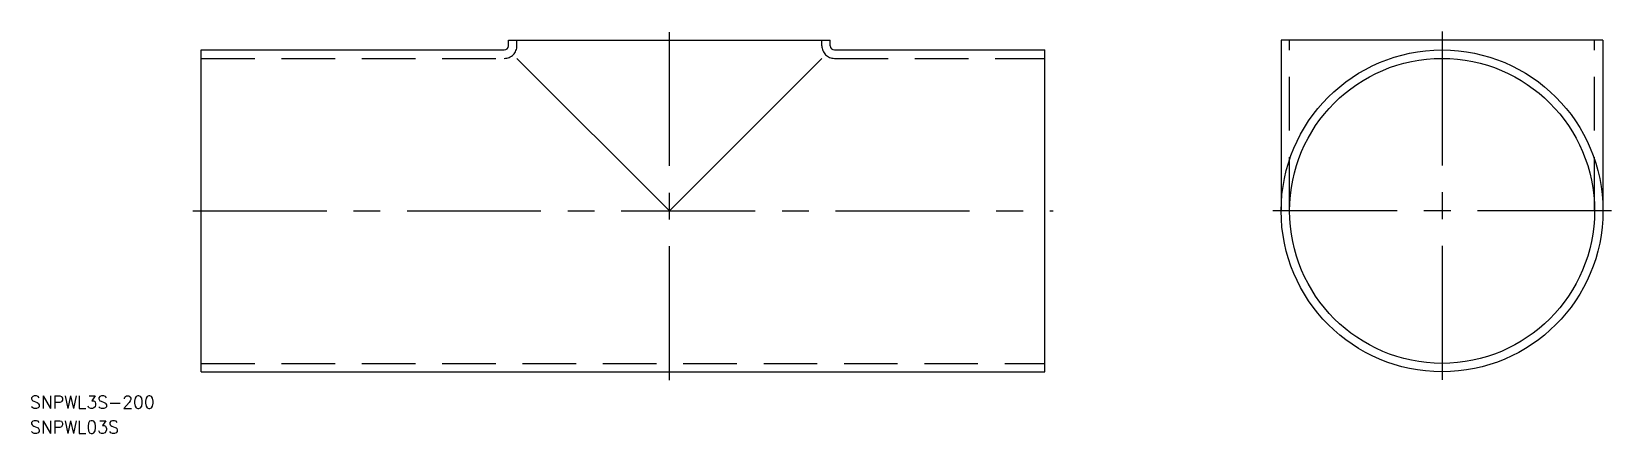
# Model space of a CAD drawing. Extents: x -334 to 40, y -53 to 43.
import ezdxf

# ---------------------------------------------------------------- set-up
doc = ezdxf.new("R2010")
doc.units = 0
doc.linetypes.add('CENTER', pattern=[50.8, 31.75, -6.35, 6.35, -6.35])
doc.linetypes.add('DASHED', pattern=[19.05, 12.7, -6.35])
doc.layers.get('0').update_dxf_attribs({"linetype": 'CONTINUOUS'})
doc.layers.add('CENTER', color=1, linetype='CENTER')
doc.styles.get("Standard").update_dxf_attribs({"font": 'txt.shx', "height": 3, "bigfont": 'bigfont.shx'})

# ---------------------------------------------------------------- blocks, each defined once
blk = doc.blocks.new('*U2')
at = {"color": 7, "linetype": 'CONTINUOUS'}
blk.add_text('SNPWL3S-200', height=3, dxfattribs=at).set_placement((-334.81, -46.86))
blk = doc.blocks.new('*U3')
at = {"color": 7, "linetype": 'CONTINUOUS'}
blk.add_text('SNPWL03S', height=3, dxfattribs=at).set_placement((-334.81, -52.75))

msp = doc.modelspace()

# ---------------------------------------------------------------- linework, layer by layer
at = {"color": 7, "linetype": 'CONTINUOUS'}
for p, q in [((-294.2, 38.15), (-222.35, 38.15)), ((-294.2, -38.15), (-294.2, 38.15)), ((-221.35, 40.5), (-145.05, 40.5)), ((-221.35, 39.15), (-221.35, 40.5)), ((-145.05, 39.15), (-145.05, 40.5)), ((-144.05, 38.15), (-94.2, 38.15)), ((-94.2, -38.15), (-94.2, 38.15)), ((38.15, 40.5), (-38.15, 40.5)), ((-38.15, 40.5), (-38.15, 0)), ((38.15, 40.5), (38.15, 0)), ((-219.35, 36.15), (-183.2, 0)), ((-147.05, 36.15), (-183.2, 0)), ((-294.2, -38.15), (-94.2, -38.15))]:
    msp.add_line(p, q, dxfattribs=at)
at = {"color": 3, "linetype": 'DASHED'}
for p, q in [((-219.35, 39.15), (-219.35, 40.5)), ((-147.05, 39.15), (-147.05, 40.5)), ((-36.15, 0), (-36.15, 40.5)), ((36.15, 0), (36.15, 40.5)), ((-294.2, 36.15), (-222.35, 36.15)), ((-144.05, 36.15), (-94.2, 36.15)), ((-294.2, -36.15), (-94.2, -36.15))]:
    msp.add_line(p, q, dxfattribs=at)
at = {"color": 7, "linetype": 'CONTINUOUS'}
for radius in [38.15, 36.15]:
    msp.add_circle((0, 0), radius, dxfattribs=at)
for centre, start, end in [((-222.35, 39.15), 270, 0), ((-144.05, 39.15), 180, 270)]:
    msp.add_arc(centre, 1, start, end, dxfattribs=at)
at = {"color": 3, "linetype": 'DASHED'}
for centre, start, end in [((-222.35, 39.15), 270, 0), ((-144.05, 39.15), 180, 270)]:
    msp.add_arc(centre, 3, start, end, dxfattribs=at)
at = {"layer": 'CENTER', "color": 1, "linetype": 'CENTER'}
for p, q in [((-183.2, -40.15), (-183.2, 42.5)), ((0, 42.5), (0, -40.15)), ((-296.2, 0), (-92.2, 0)), ((40.15, 0), (-40.15, 0))]:
    msp.add_line(p, q, dxfattribs=at)

# ---------------------------------------------------------------- block references
at = {"color": 7, "linetype": 'CONTINUOUS'}
for name in ['*U2', '*U3']:
    msp.add_blockref(name, (0, 0), dxfattribs=at)

doc.saveas('drawing.dxf')
